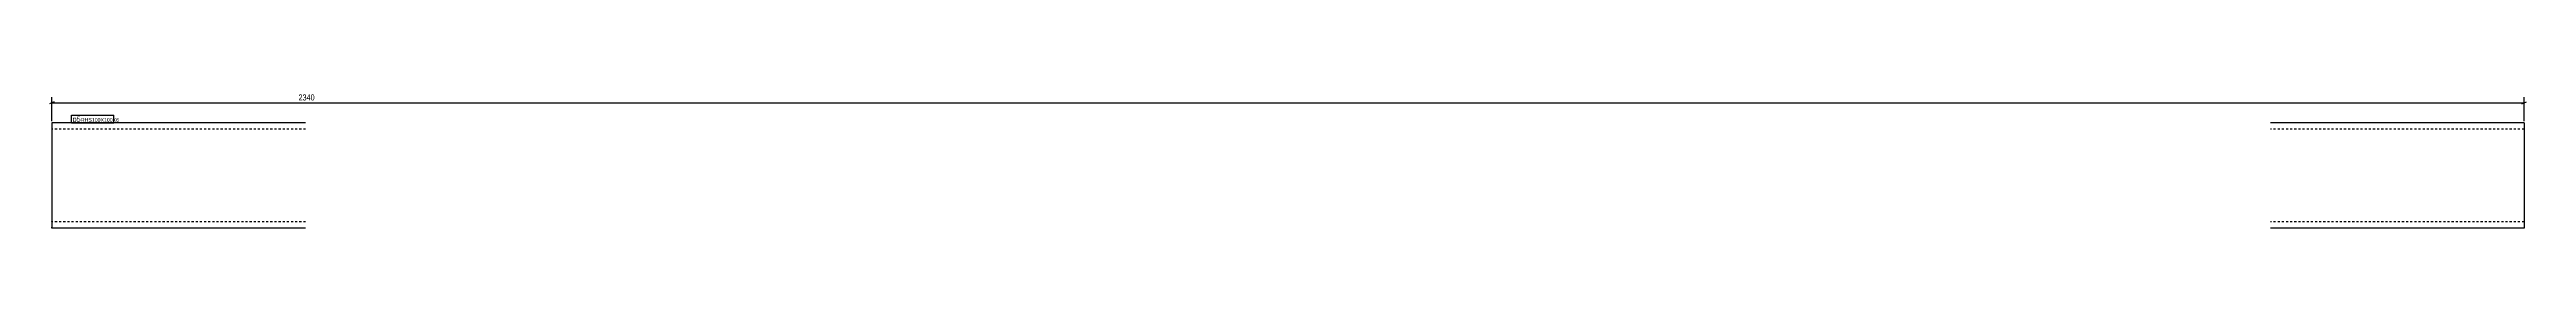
# Model space of a CAD drawing. Header units: millimetres. Extents: x 4 to 2349, y 4 to 133.
import ezdxf

# ---------------------------------------------------------------- set-up
doc = ezdxf.new("R2010")
doc.units = ezdxf.units.MM
doc.linetypes.add('DXK_LINE_DOT2', pattern=[3.9198, 1.9599, -1.9599])
for name, color, linetype in [('MÅLSÆTNING', 7, 'Continuous'), ('STÅL', 7, 'Continuous'), ('TEKST', 7, 'Continuous')]:
    doc.layers.add(name, color=color, linetype=linetype)
doc.styles.add('Arial Narrow', font='ARIALN.TTF', dxfattribs={"height": 0.2})

msp = doc.modelspace()

# ---------------------------------------------------------------- linework, layer by layer
at = {"layer": 'MÅLSÆTNING', "color": 7, "linetype": 'Continuous'}
for p, q in [((9, 124.4), (4.5, 122.6)), ((6.8, 106), (6.8, 128.8)), ((6.8, 123.5), (2346.8, 123.5)), ((2344.5, 122.6), (2349, 124.4)), ((2346.8, 106), (2346.8, 128.8))]:
    msp.add_line(p, q, dxfattribs=at)
at = {"layer": 'STÅL', "color": 2, "linetype": 'Continuous'}
for p, q in [((246.8, 104.5), (6.8, 104.5)), ((6.8, 104.5), (6.8, 5.4)), ((2346.8, 104.5), (2106.8, 104.5)), ((2346.8, 104.5), (2346.8, 4.5)), ((6.8, 4.5), (6.8, 5.4)), ((246.8, 4.5), (6.8, 4.5)), ((2346.8, 4.5), (2106.8, 4.5))]:
    msp.add_line(p, q, dxfattribs=at)
at = {"layer": 'STÅL', "color": 7, "linetype": 'DXK_LINE_DOT2'}
for p, q in [((246.8, 98.5), (6.8, 98.5)), ((2346.8, 98.5), (2106.8, 98.5)), ((6.8, 10.5), (6.8, 11)), ((246.8, 10.5), (6.8, 10.5)), ((2346.8, 10.5), (2106.8, 10.5)), ((2346.8, 10.5), (2346.8, 11))]:
    msp.add_line(p, q, dxfattribs=at)

# ---------------------------------------------------------------- next in the draw order: wipeouts: each hides what was drawn before it
at = {"color": 0}
for points, layer in [([(2114.5, 124.6), (2114.5, 133), (239, 133), (239, 124.6)], 'MÅLSÆTNING'), ([(32.6, 105.5), (32.6, 110.8), (26.3, 110.8), (26.3, 105.5)], 'TEKST')]:
    msp.add_wipeout(points, dxfattribs=at).dxf.layer = layer

# ---------------------------------------------------------------- next in the draw order: texts
at = {"layer": 'MÅLSÆTNING', "color": 3, "style": 'Arial Narrow'}
msp.add_text('2340', height=5.73, dxfattribs=at).set_placement((240.2, 125.8))

# ---------------------------------------------------------------- next in the draw order: wipeouts: each hides what was drawn before it
at = {"color": 0}
msp.add_wipeout([(32.6, 105.5), (32.6, 110.8), (26.3, 110.8), (26.3, 105.5)], dxfattribs=at).dxf.layer = 'TEKST'

# ---------------------------------------------------------------- next in the draw order: wipeouts: each hides what was drawn before it
msp.add_wipeout([(64.4, 105.5), (64.4, 109.3), (34.2, 109.3), (34.2, 105.5)], dxfattribs=at).dxf.layer = 'TEKST'

# ---------------------------------------------------------------- next in the draw order: wipeouts: each hides what was drawn before it
msp.add_wipeout([(64.4, 105.5), (64.4, 109.3), (34.2, 109.3), (34.2, 105.5)], dxfattribs=at).dxf.layer = 'TEKST'

# ---------------------------------------------------------------- next in the draw order: linework, layer by layer
at = {"layer": 'TEKST', "color": 7, "linetype": 'Continuous'}
for p, q in [((25.4, 111.7), (65.3, 111.7)), ((25.4, 104.6), (25.4, 111.7)), ((25.4, 104.6), (65.3, 104.6)), ((65.3, 104.6), (65.3, 111.7))]:
    msp.add_line(p, q, dxfattribs=at)

# ---------------------------------------------------------------- next in the draw order: texts
at = {"layer": 'TEKST', "color": 3, "style": 'Arial Narrow'}
for s, height, p in [('p5', 5.01, (26.3, 105.5)), ('RHS100X100X6', 3.579, (34.2, 105.5))]:
    msp.add_text(s, height=height, dxfattribs=at).set_placement(p)

doc.saveas('drawing.dxf')
